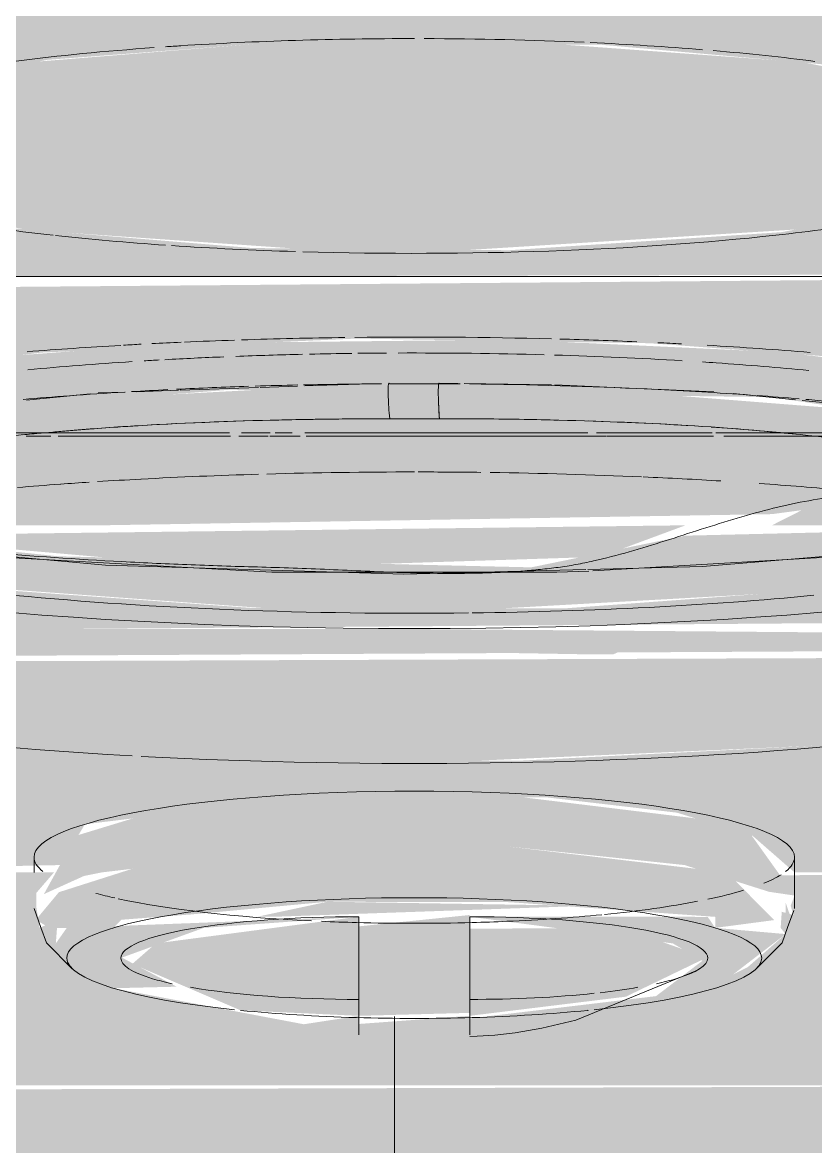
# Model space of a CAD drawing. Header units: millimetres. Extents: x 91786 to 132940, y -1987 to 10096.
# Drawn here: x 121218.51 to 121237.12, y 496.95 to 523.31 of the extents above; entities that cross this region are included whole.
import ezdxf

# ---------------------------------------------------------------- set-up
doc = ezdxf.new("R2010")
doc.units = ezdxf.units.MM
doc.linetypes.add('50_ШТРИХ_ш4_п2_', pattern=[150, 100, -50])
for name, color, linetype, lineweight in [('0-1', 7, 'Continuous', 9), ('A-DETL-2', 7, '50_ШТРИХ_ш4_п2_', 9), ('P-SANR-FIXT', 7, 'Continuous', 9)]:
    doc.layers.add(name, color=color, linetype=linetype, lineweight=lineweight)
doc.layers.add('0-2', color=7, linetype='Continuous', lineweight=9, transparency=0.7)

# ---------------------------------------------------------------- blocks, each defined once
blk = doc.blocks.new('смеситель для раковины - Default-V45-Развертка 1_66-3')
at = {"layer": '0-2'}
h = blk.add_hatch(color=256, dxfattribs=at)
h.paths.add_polyline_path([(-95639.153, 513.255), (-95639.07, 513.586), (-95639.154, 513.272)])
h.paths.add_polyline_path([(-95679.619, 513.513), (-95679.524, 513.838), (-95679.633, 513.654)])
h.paths.add_polyline_path([(-95679.296, 513.703), (-95679.58, 514.511), (-95679.471, 513.819), (-95679.301, 513.706)])
h.paths.add_polyline_path([(-95639.529, 513.736), (-95638.878, 514.747), (-95638.905, 514.907), (-95639.489, 514.416), (-95639.522, 513.847)])
h.paths.add_polyline_path([(-95679.967, 513.863), (-95680.192, 514.298), (-95679.984, 513.884)])
h.paths.add_polyline_path([(-95679.934, 514.127), (-95679.984, 514.587), (-95680.27, 514.41), (-95679.984, 514.16)])
h.paths.add_polyline_path([(-95679.87, 514.646), (-95679.984, 514.876), (-95679.984, 514.707)])
h.paths.add_polyline_path([(-95639.886, 514.709), (-95638.897, 515.835), (-95639.547, 536.962), (-95639.833, 540.343), (-95661.821, 540.57), (-95679.496, 540.218), (-95680.27, 515.326), (-95679.785, 515.276), (-95679.519, 515.697), (-95679.268, 517.323), (-95676.468, 517.609), (-95674.842, 520.41), (-95673.445, 521.431), (-95668.194, 522.43), (-95663.272, 522.806), (-95655.206, 522.783), (-95650.07, 522.33), (-95646.986, 521.742), (-95645.101, 521.047), (-95643.9, 519.727), (-95642.26, 517.323), (-95639.906, 517.181), (-95639.886, 514.747)])
h.paths.add_polyline_path([(-95678.737, 520.183), (-95678.814, 521.313), (-95678.646, 521.12), (-95678.732, 520.235)])
h.paths.add_polyline_path([(-95678.515, 520.44), (-95678.487, 521.554), (-95678.354, 521.31), (-95678.499, 520.531)])
for points in [[(-95659.587, 517.892), (-95650.097, 518.486), (-95647.015, 519.07), (-95645.009, 519.849), (-95644.424, 520.485), (-95646.025, 521.504), (-95650.492, 522.376), (-95656.743, 522.834), (-95663.272, 522.806), (-95668.979, 522.344), (-95672.092, 521.766), (-95673.963, 521.139), (-95674.632, 520.235), (-95673.1, 519.302), (-95668.661, 518.44), (-95661.812, 517.965), (-95660.781, 517.931)], [(-95676.452, 517.323), (-95642.611, 517.409), (-95644.333, 520.41), (-95646.094, 519.298), (-95650.983, 518.388), (-95657.363, 517.965), (-95663.385, 518.016), (-95669.078, 518.486), (-95672.452, 519.142), (-95674.113, 519.804), (-95674.983, 520.187), (-95676.588, 517.323)], [(-95677.738, 514.079), (-95674.498, 514.829), (-95668.321, 515.566), (-95660.964, 515.893), (-95654.052, 515.784), (-95648.654, 515.382), (-95643.985, 514.715), (-95641.531, 514.52), (-95642.308, 516.782), (-95642.881, 517.323), (-95676.742, 517.041), (-95677.644, 514.52), (-95677.731, 514.113)], [(-95678.009, 512.817), (-95672.127, 514.046), (-95663.925, 514.694), (-95651.209, 514.52), (-95643.099, 513.309), (-95641.228, 513.106), (-95641.707, 514.166), (-95644.257, 514.76), (-95650.949, 515.574), (-95657.251, 515.868), (-95665.038, 515.786), (-95670.682, 515.368), (-95675.335, 514.691), (-95677.753, 514.013), (-95677.985, 512.929)], [(-95666.912, 511.515), (-95651.201, 511.777), (-95648.785, 512.098), (-95643.665, 511.701), (-95641.113, 512.571), (-95641.478, 512.901), (-95647.127, 514.057), (-95655.214, 514.694), (-95663.164, 514.698), (-95669.258, 514.373), (-95676.072, 513.308), (-95678.077, 512.504), (-95677.162, 512.073), (-95673.503, 511.515), (-95666.952, 511.515)], [(-95667.661, 509.085), (-95644.36, 509.263), (-95644.216, 509.377), (-95642.26, 509.545), (-95642.26, 509.745), (-95641.099, 509.745), (-95641.099, 510.25), (-95639.835, 510.526), (-95639.62, 510.526), (-95639.457, 510.624), (-95639.689, 511.515), (-95642.8, 511.263), (-95648.559, 510.12), (-95656.05, 509.568), (-95663.398, 509.577), (-95669.952, 510.047), (-95674.767, 510.866), (-95678.033, 511.515), (-95679.708, 511.259), (-95679.49, 510.501), (-95678.868, 510.3), (-95677.82, 510.034), (-95675.191, 509.221), (-95674.26, 509.085), (-95668.786, 509.085)], [(-95659.587, 509.452), (-95649.513, 510.015), (-95644.51, 510.841), (-95642.944, 511.515), (-95653.229, 511.272), (-95656.848, 510.529), (-95667.941, 510.788), (-95672.986, 511.314), (-95676.885, 511.515), (-95676.375, 511.263), (-95670.615, 510.12), (-95662.966, 509.563), (-95662.233, 509.539)], [(-95662.958, 510.529), (-95655.224, 510.776), (-95653.229, 511.515), (-95672.661, 511.273), (-95666, 510.687), (-95662.966, 510.529)], [(-95654.928, 508.487), (-95654.75, 508.565), (-95647.391, 508.823), (-95647.391, 508.983), (-95659.87, 509.085), (-95671.784, 509.085), (-95671.784, 508.769), (-95655.523, 508.489)], [(-95676.375, 503.376), (-95667.894, 503.548), (-95667.316, 504.505), (-95661.821, 505.176), (-95656.477, 505.135), (-95653.432, 504.777), (-95651.657, 504.236), (-95650.671, 503.376), (-95639.717, 503.376), (-95639.853, 508.291), (-95643.23, 507.268), (-95650.167, 506.349), (-95657.174, 505.993), (-95662.833, 506.014), (-95670.835, 506.503), (-95674.26, 506.99), (-95678.076, 507.888), (-95679.366, 508.264), (-95679.357, 503.376)], [(-95650.671, 502.833), (-95651.866, 504.505), (-95657.361, 505.176), (-95661.821, 505.176), (-95665.75, 504.777), (-95667.524, 504.236), (-95668.279, 502.867), (-95667.338, 503.293), (-95666.921, 503.376), (-95661.821, 503.979), (-95657.352, 503.979), (-95653.251, 503.548), (-95651.268, 502.921)], [(-95639.483, 498.38), (-95639.81, 503.376), (-95651.08, 503.308), (-95650.671, 502.833), (-95650.762, 502.593), (-95650.697, 502.377), (-95650.971, 502.452), (-95650.997, 502.075), (-95650.88, 501.93), (-95651.767, 501.156), (-95652.873, 500.6), (-95658.291, 499.952), (-95658.291, 500.013), (-95660.891, 499.822), (-95660.891, 499.571), (-95666.649, 500.66), (-95668, 501.711), (-95667.956, 502.266), (-95668.38, 502.075), (-95668.457, 502.568), (-95668.457, 502.895), (-95668.042, 503.376), (-95679.457, 503.376), (-95679.536, 498.38), (-95639.53, 498.38)], [(-95662.839, 502.337), (-95655.523, 502.593), (-95661.628, 502.688), (-95663.27, 502.337)], [(-95659.587, 458.989), (-95657.584, 458.989), (-95652.463, 474.138), (-95643.675, 491.553), (-95639.53, 498.288), (-95639.624, 498.38), (-95679.629, 498.257), (-95677.251, 494.191), (-95674.461, 489.566), (-95666.008, 472.723), (-95661.388, 458.989), (-95660.056, 458.989)]]:
    blk.add_hatch(color=256, dxfattribs=at).paths.add_polyline_path(points)
h = blk.add_hatch(color=256, dxfattribs=at)
h.paths.add_polyline_path([(-95644.899, 511.515), (-95641.943, 511.803), (-95642.046, 512.065), (-95644.954, 511.609), (-95650.188, 512.029), (-95651.201, 511.515), (-95645.672, 511.515)])
h.paths.add_polyline_path([(-95674.665, 511.515), (-95675.454, 511.689), (-95677.232, 511.803), (-95676.545, 511.515), (-95674.682, 511.515)])
h.paths.add_polyline_path([(-95641.471, 512.195), (-95640.665, 512.511), (-95641.098, 512.504), (-95641.437, 512.223)])
h.paths.add_polyline_path([(-95677.704, 512.195), (-95678.514, 512.511), (-95678.539, 512.382), (-95677.795, 512.215)])
h = blk.add_hatch(color=256, dxfattribs=at)
h.paths.add_polyline_path([(-95659.587, 505.93), (-95650.167, 506.349), (-95644.915, 506.99), (-95641.099, 507.888), (-95639.853, 508.438), (-95679.322, 508.291), (-95676.375, 507.339), (-95668.786, 506.331), (-95662.833, 506.014)])
h.paths.add_polyline_path([(-95639.805, 508.438), (-95639.539, 508.618), (-95639.767, 510.526), (-95639.831, 510.241), (-95639.805, 508.439)])
h.paths.add_polyline_path([(-95639.469, 508.69), (-95639.375, 509.161), (-95639.091, 509.098), (-95639.072, 509.371), (-95639.365, 511.962), (-95639.47, 511.454), (-95639.47, 508.77)])
h.paths.add_polyline_path([(-95679.789, 510.246), (-95679.854, 512.008), (-95680.019, 512.02), (-95679.814, 510.28)])
h = blk.add_hatch(color=256, dxfattribs=at)
h.paths.add_polyline_path([(-95679.426, 508.4), (-95639.808, 508.615), (-95639.902, 510.374), (-95641.099, 510.25), (-95641.099, 509.745), (-95643.23, 509.519), (-95643.23, 509.377), (-95644.915, 509.093), (-95644.915, 509.085), (-95648.767, 508.823), (-95648.846, 508.77), (-95671.784, 508.769), (-95671.784, 509.085), (-95675.871, 509.201), (-95679.642, 510.561), (-95679.675, 509.955), (-95679.463, 508.438)])
h.paths.add_polyline_path([(-95639.539, 508.618), (-95639.471, 509.093), (-95639.732, 510.526), (-95639.723, 510.292), (-95639.535, 508.77)])
h = blk.add_hatch(color=256, dxfattribs=at)
h.paths.add_polyline_path([(-95667.845, 501.93), (-95666.649, 502.075), (-95666.463, 502.266), (-95664.838, 502.389), (-95661.628, 502.688), (-95657.352, 502.678), (-95652.533, 502.334), (-95652.533, 502.075), (-95651.145, 502.258), (-95652.26, 503.376), (-95657.361, 503.979), (-95661.859, 503.977), (-95665.931, 503.548), (-95667.927, 502.912), (-95668.466, 502.266), (-95668.152, 502.075), (-95667.743, 502.075)])
h.paths.add_polyline_path([(-95650.724, 502.216), (-95650.88, 502.669), (-95650.88, 502.366)])
h = blk.add_hatch(color=256, dxfattribs=at)
h.paths.add_polyline_path([(-95658.291, 502.337), (-95653.527, 501.711), (-95652.831, 501.304), (-95654.016, 500.402), (-95652.533, 500.66), (-95650.88, 501.93), (-95652.533, 502.075), (-95652.708, 502.334), (-95658.109, 502.337)])
h.paths.add_polyline_path([(-95660.891, 502.337), (-95667.741, 502.075), (-95668, 501.711), (-95667.992, 501.615), (-95666.649, 500.66), (-95665.166, 500.696), (-95666.449, 501.378), (-95664.531, 502.075), (-95661.694, 502.279)])
h.paths.add_polyline_path([(-95660.891, 500.013), (-95658.291, 500.082), (-95658.291, 502.377), (-95660.891, 502.111), (-95660.891, 500.043)])
h.paths.add_polyline_path([(-95660.891, 499.571), (-95660.891, 500.013), (-95662.349, 499.79), (-95661.891, 499.721)])
h.paths.add_polyline_path([(-95658.291, 499.571), (-95656.833, 500.08), (-95658.291, 499.892), (-95658.291, 499.66)])
h = blk.add_hatch(color=256, dxfattribs=at)
h.paths.add_polyline_path([(-95658.291, 500.013), (-95654.628, 500.462), (-95652.733, 501.378), (-95654.725, 502.08), (-95658.291, 502.053), (-95658.291, 500.043)])
h.paths.add_polyline_path([(-95660.891, 500.013), (-95660.891, 502.337), (-95665.654, 501.711), (-95666.206, 501.23), (-95663.666, 500.142), (-95661.549, 500.043)])
at = {"layer": '0-1'}
for p, q in [((-95639.908, 517.35), (-95679.268, 517.35)), ((-95662.327, 514.776), (-95663.209, 514.746)), ((-95660.357, 514.842), (-95662.155, 514.782)), ((-95658.572, 514.842), (-95659.009, 514.848)), ((-95656.371, 514.809), (-95658.418, 514.839)), ((-95654.024, 514.709), (-95656.294, 514.806)), ((-95667.197, 514.599), (-95668.687, 514.453)), ((-95666.374, 514.639), (-95667.007, 514.618)), ((-95665.121, 514.682), (-95666.114, 514.648)), ((-95663.249, 514.745), (-95665.081, 514.683)), ((-95652.562, 514.647), (-95653.971, 514.707)), ((-95650.645, 514.457), (-95652.113, 514.603)), ((-95647.075, 514.103), (-95650.496, 514.443)), ((-95668.511, 503.731), (-95668.511, 503.376)), ((-95650.671, 502.533), (-95650.671, 503.731)), ((-95668.349, 502.081), (-95668.511, 502.533)), ((-95650.833, 502.081), (-95650.688, 502.485))]:
    blk.add_line(p, q, dxfattribs=at)
at = {"layer": '0-1', "flags": 128}
for points in [[(-95679.306, 512.695), (-95678.852, 512.428), (-95676.431, 511.751), (-95672.443, 511.086), (-95666.832, 510.58), (-95659.834, 510.366), (-95655.567, 510.479)], [(-95655.523, 510.48), (-95652.832, 510.552), (-95647.541, 510.989), (-95645.798, 511.211)], [(-95667.613, 501.118), (-95668.222, 501.726), (-95668.349, 502.081)], [(-95651.568, 501.118), (-95650.96, 501.726), (-95650.833, 502.081)], [(-95652.961, 501.079), (-95655.802, 499.911), (-95656.6, 499.72), (-95657.226, 499.612), (-95657.7, 499.557), (-95658.117, 499.533), (-95658.291, 499.53)]]:
    blk.add_lwpolyline(points, dxfattribs=at)
at = {"layer": 'P-SANR-FIXT'}
for p, q in [((-95658.999, 514.834), (-95660.17, 514.834)), ((-95660.154, 514.013), (-95659.931, 514.014)), ((-95659.931, 514.014), (-95659.701, 514.014)), ((-95659.701, 514.014), (-95659.471, 514.014)), ((-95663.923, 513.684), (-95672.57, 513.684)), ((-95668.692, 513.603), (-95668.12, 513.603)), ((-95667.944, 513.603), (-95663.899, 513.603)), ((-95663.705, 513.603), (-95663.021, 513.603)), ((-95662.974, 513.684), (-95663.647, 513.684)), ((-95662.977, 513.603), (-95662.265, 513.603)), ((-95662.455, 513.684), (-95662.854, 513.684)), ((-95655.523, 513.684), (-95662.155, 513.684)), ((-95662.127, 513.603), (-95655.523, 513.603)), ((-95655.51, 513.603), (-95655.079, 513.603)), ((-95652.607, 513.684), (-95655.315, 513.684)), ((-95655.063, 513.603), (-95652.57, 513.603)), ((-95649.626, 513.684), (-95652.519, 513.684)), ((-95652.33, 513.603), (-95649.402, 513.603)), ((-95660.891, 500.669), (-95660.891, 502.337)), ((-95660.891, 502.337), (-95660.891, 499.571)), ((-95658.291, 499.571), (-95658.291, 502.337)), ((-95658.291, 502.337), (-95658.291, 500.669)), ((-95660.891, 500.03), (-95660.891, 500.398)), ((-95658.291, 500.398), (-95658.291, 500.03)), ((-95655.522, 500.141), (-95655.516, 500.142)), ((-95660.891, 499.665), (-95660.891, 499.953)), ((-95658.291, 499.953), (-95658.291, 499.665)), ((-95660.891, 499.571), (-95660.891, 499.665)), ((-95658.291, 499.665), (-95658.291, 499.571))]:
    blk.add_line(p, q, dxfattribs=at)
at = {"layer": 'P-SANR-FIXT', "flags": 128}
for points in [[(-95659.471, 514.014), (-95659.24, 514.014), (-95659.017, 514.013)], [(-95679.558, 512.766), (-95678.488, 512.33), (-95674.655, 511.425), (-95669.28, 510.768), (-95662.931, 510.42), (-95656.244, 510.42), (-95655.494, 510.443)], [(-95655.403, 510.446), (-95649.894, 510.768), (-95644.52, 511.425), (-95640.687, 512.33), (-95639.612, 512.768)]]:
    blk.add_lwpolyline(points, dxfattribs=at)
at = {"layer": 'P-SANR-FIXT'}
for centre, major_axis, ratio, start_param, end_param in [((-95659.587, 520.41), (15.255, 0), 0.165048, 1.98277, 2.230182), ((-95659.587, 520.41), (15.255, 0), 0.165048, 1.938249, 1.963495), ((-95659.587, 520.41), (-15.255, 0), 0.165048, 4.712389, 5.079841), ((-95659.587, 520.41), (15.255, 0), 0.165048, 1.306988, 1.555858), ((-95659.587, 520.41), (15.255, 0), 0.165048, 1.111867, 1.29739), ((-95659.587, 520.41), (15.255, 0), 0.165048, 0.907551, 1.093304), ((-95659.587, 520.41), (15.255, 0), 0.165048, 3.939403, 4.12334), ((-95659.587, 520.41), (15.255, 0), 0.165048, 5.301438, 5.497787), ((-95659.587, 520.41), (15.255, 0), 0.165048, 4.127515, 4.31969), ((-95659.587, 520.41), (15.255, 0), 0.165048, 4.5397, 5.301398), ((-95659.587, 520.41), (15.255, 0), 0.165048, 4.329723, 4.528384), ((-95659.587, 512.511), (20.75, 0), 0.164722, 1.775703, 1.833915), ((-95659.587, 512.511), (20.75, 0), 0.164722, 1.649579, 1.767509), ((-95659.587, 512.511), (20.75, 0), 0.164722, 1.415421, 1.63825), ((-95659.587, 512.511), (20.75, 0), 0.164722, 1.316847, 1.405769), ((-95659.587, 512.511), (20.75, 0), 0.164722, 1.909352, 2.023825), ((-95659.587, 512.511), (20.75, 0), 0.164722, 1.884956, 1.906037), ((-95659.587, 512.511), (20.75, 0), 0.164722, 1.837824, 1.87226), ((-95659.587, 512.504), (18.489, 0), 0.165048, 1.606266, 1.642818), ((-95659.587, 512.504), (18.489, 0), 0.165048, 1.405496, 1.591612), ((-95659.587, 512.511), (20.75, 0), 0.164722, 1.263988, 1.29194), ((-95659.587, 512.511), (20.75, 0), 0.164722, 1.107088, 1.233615), ((-95659.587, 512.504), (18.489, 0), 0.165048, 1.937067, 2.083632), ((-95659.587, 512.504), (18.489, 0), 0.165048, 1.90047, 1.920975), ((-95659.587, 512.504), (18.489, 0), 0.165048, 1.815187, 1.892832), ((-95659.587, 512.504), (18.489, 0), 0.165048, 1.713277, 1.7996), ((-95659.587, 512.504), (18.489, 0), 0.165048, 1.650132, 1.704284), ((-95659.587, 512.504), (18.489, 0), 0.165048, 1.224222, 1.392197), ((-95659.587, 512.504), (18.489, 0), 0.165048, 1.178097, 1.196789), ((-95659.587, 512.504), (18.489, 0), 0.165048, 1.046694, 1.178097), ((-95659.587, 509.348), (20.75, 0), 0.164722, 1.747924, 1.884956), ((-95659.587, 509.348), (20.75, 0), 0.164722, 1.570796, 1.738521), ((-95659.587, 509.348), (20.75, 0), 0.164722, 1.495724, 1.566732), ((-95659.587, 509.348), (20.75, 0), 0.164722, 1.311165, 1.485095), ((-95659.587, 509.348), (20.75, 0), 0.164722, 1.21704, 1.309273), ((-95659.587, 509.348), (20.75, 0), 0.164722, 1.98256, 2.036301), ((-95659.587, 509.348), (20.75, 0), 0.164722, 1.947174, 1.982135), ((-95659.587, 509.348), (20.75, 0), 0.164722, 1.885205, 1.9374), ((-95659.587, 509.348), (20.75, 0), 0.164722, 1.065551, 1.170557), ((-95659.587, 512.511), (20.75, 0), 0.164722, 3.455752, 5.969026), ((-95659.587, 512.504), (18.489, 0), 0.165048, 4.181398, 4.781106), ((-95659.587, 512.504), (18.489, 0), 0.165048, 4.785617, 5.243649), ((-95659.587, 509.348), (20.75, 0), 0.164722, 3.455752, 4.387641), ((-95659.587, 509.348), (20.75, 0), 0.164722, 4.39823, 5.969026), ((-95659.591, 503.731), (-8.92, 0), 0.173648, 3.141593, 6.283185), ((-95659.591, 503.731), (8.92, 0), 0.173648, 3.141593, 3.359174), ((-95659.591, 503.731), (8.92, 0), 0.173648, 6.065604, 6.283185), ((-95659.591, 503.731), (8.92, 0), 0.173648, 5.878445, 6.015797), ((-95659.591, 501.367), (8.15, 0), 0.173648, 0.802094, 2.339499), ((-95659.591, 503.731), (8.92, 0), 0.173648, 5.594472, 5.759587), ((-95659.591, 503.731), (8.92, 0), 0.173648, 3.719792, 3.80559), ((-95659.591, 503.731), (8.92, 0), 0.173648, 3.819857, 4.438472), ((-95659.591, 503.731), (8.92, 0), 0.173648, 5.235988, 5.552838), ((-95659.591, 501.367), (8.15, 0), 0.173648, 2.339499, 3.141593), ((-95659.591, 503.731), (8.92, 0), 0.173648, 4.958524, 5.228212), ((-95659.591, 501.367), (8.15, 0), 0.173648, 0, 0.802094), ((-95660.891, 501.367), (5.583, 0), 0.173648, 1.570796, 3.141593), ((-95659.591, 503.731), (8.92, 0), 0.173648, 4.466254, 4.559771), ((-95659.591, 503.731), (8.92, 0), 0.173648, 4.559771, 4.865007), ((-95658.291, 501.367), (-5.583, 0), 0.173648, 3.141593, 4.712389), ((-95659.591, 503.731), (8.92, 0), 0.173648, 4.865007, 4.958524), ((-95659.591, 501.367), (-8.15, 0), 0.173648, 0, 1.026696), ((-95660.891, 501.367), (5.583, 0), 0.173648, 3.141593, 3.664229), ((-95659.591, 501.367), (8.15, 0), 0.173648, 5.25649, 6.283185), ((-95658.291, 501.367), (5.583, 0), 0.173648, 5.760549, 6.283185), ((-95660.891, 501.367), (5.583, 0), 0.173648, 3.664229, 3.810371), ((-95658.291, 501.367), (5.583, 0), 0.173648, 5.614407, 5.760549), ((-95660.891, 501.367), (5.583, 0), 0.173648, 3.926991, 4.712389), ((-95658.291, 501.367), (5.583, 0), 0.173648, 4.712389, 5.263017), ((-95658.291, 501.367), (5.583, 0), 0.173648, 5.292148, 5.497787), ((-95659.591, 501.367), (8.15, 0), 0.173648, 4.18879, 4.545351), ((-95659.591, 501.367), (8.15, 0), 0.173648, 4.879427, 5.235043), ((-95659.591, 501.367), (8.15, 0), 0.173648, 4.545351, 4.879427)]:
    blk.add_ellipse(centre, major_axis=major_axis, ratio=ratio, start_param=start_param, end_param=end_param, dxfattribs=at)
for points in [[(-95663.479, 514.774), (-95664.052, 514.755), (-95664.614, 514.733), (-95665.167, 514.706)], [(-95662.325, 514.805), (-95662.661, 514.798), (-95662.994, 514.789), (-95663.323, 514.779)], [(-95660.359, 514.833), (-95660.98, 514.829), (-95661.589, 514.821), (-95662.188, 514.808)], [(-95660.204, 514.699), (-95660.204, 514.749), (-95660.202, 514.787), (-95660.198, 514.812)], [(-95660.198, 514.812), (-95660.194, 514.836), (-95660.189, 514.848), (-95660.183, 514.848)], [(-95660.183, 514.848), (-95660.179, 514.848), (-95660.175, 514.843), (-95660.17, 514.834)], [(-95659.009, 514.848), (-95659.006, 514.848), (-95659.003, 514.844), (-95658.999, 514.834)], [(-95658.518, 514.831), (-95658.678, 514.832), (-95658.838, 514.833), (-95658.999, 514.834)], [(-95654.13, 514.712), (-95655.464, 514.775), (-95656.85, 514.814), (-95658.296, 514.829)], [(-95665.375, 514.696), (-95665.66, 514.682), (-95665.942, 514.666), (-95666.221, 514.65)], [(-95660.201, 514.517), (-95660.204, 514.588), (-95660.205, 514.649), (-95660.204, 514.699)], [(-95660.189, 514.282), (-95660.195, 514.367), (-95660.199, 514.447), (-95660.201, 514.517)], [(-95659.015, 514.218), (-95659.02, 514.328), (-95659.024, 514.43), (-95659.026, 514.518)], [(-95651.702, 514.569), (-95652.457, 514.623), (-95653.228, 514.669), (-95654.017, 514.707)], [(-95650.566, 514.481), (-95650.89, 514.508), (-95651.216, 514.534), (-95651.545, 514.558)], [(-95660.168, 514.013), (-95660.176, 514.106), (-95660.183, 514.197), (-95660.189, 514.282)], [(-95666.071, 513.85), (-95664.893, 513.922), (-95663.681, 513.967), (-95662.467, 513.991)], [(-95662.169, 513.996), (-95661.496, 514.008), (-95660.822, 514.013), (-95660.154, 514.013)], [(-95659.017, 514.013), (-95658.391, 514.015), (-95657.761, 514.01), (-95657.131, 514)], [(-95659.003, 514.013), (-95659.008, 514.083), (-95659.012, 514.152), (-95659.015, 514.218)], [(-95657.013, 513.998), (-95656.748, 513.993), (-95656.482, 513.988), (-95656.217, 513.981)], [(-95655.99, 513.975), (-95655.927, 513.973), (-95655.863, 513.972), (-95655.799, 513.97)], [(-95668.023, 513.706), (-95667.538, 513.748), (-95667.044, 513.787), (-95666.543, 513.82)], [(-95666.543, 513.82), (-95666.388, 513.831), (-95666.232, 513.841), (-95666.076, 513.85)], [(-95655.498, 513.961), (-95654.603, 513.932), (-95653.715, 513.892), (-95652.846, 513.835)], [(-95652.628, 513.82), (-95651.951, 513.774), (-95651.286, 513.716), (-95650.638, 513.652)], [(-95668.778, 513.637), (-95668.635, 513.651), (-95668.491, 513.664), (-95668.347, 513.677)]]:
    blk.add_open_spline(points, degree=3, dxfattribs=at)
for points, knots in [([(-95660.168, 514.013), (-95660.185, 514.2), (-95660.202, 514.464), (-95660.206, 514.711), (-95660.198, 514.844), (-95660.183, 514.859), (-95660.17, 514.834)], [0, 0, 0, 0, 0.363636, 0.545455, 0.727273, 1, 1, 1, 1]), ([(-95660.201, 514.517), (-95660.204, 514.588), (-95660.206, 514.711), (-95660.198, 514.844), (-95660.183, 514.859), (-95660.17, 514.834)], [0.3636364, 0.3636364, 0.3636364, 0.3636364, 0.5454545, 0.7272727, 1, 1, 1, 1]), ([(-95660.168, 514.013), (-95660.185, 514.2), (-95660.202, 514.464), (-95660.206, 514.711), (-95660.198, 514.844), (-95660.183, 514.859), (-95660.17, 514.834)], [0, 0, 0, 0, 0.363636, 0.545455, 0.727273, 1, 1, 1, 1]), ([(-95659.026, 514.518), (-95659.028, 514.588), (-95659.029, 514.712), (-95659.021, 514.845), (-95659.009, 514.859), (-95658.999, 514.834)], [0.3636364, 0.3636364, 0.3636364, 0.3636364, 0.5454545, 0.7272727, 1, 1, 1, 1]), ([(-95659.003, 514.013), (-95659.015, 514.2), (-95659.027, 514.465), (-95659.029, 514.712), (-95659.021, 514.845), (-95659.009, 514.859), (-95658.999, 514.834)], [0, 0, 0, 0, 0.363636, 0.545455, 0.727273, 1, 1, 1, 1]), ([(-95659.003, 514.013), (-95659.015, 514.2), (-95659.027, 514.465), (-95659.029, 514.712), (-95659.021, 514.845), (-95659.009, 514.859), (-95658.999, 514.834)], [0, 0, 0, 0, 0.363636, 0.545455, 0.727273, 1, 1, 1, 1]), ([(-95659.003, 514.013), (-95659.015, 514.2), (-95659.027, 514.465), (-95659.029, 514.712), (-95659.021, 514.845), (-95659.009, 514.859), (-95658.999, 514.834)], [0, 0, 0, 0, 0.363636, 0.545455, 0.727273, 1, 1, 1, 1]), ([(-95659.026, 514.518), (-95659.028, 514.588), (-95659.029, 514.712), (-95659.022, 514.823), (-95659.014, 514.848), (-95659.009, 514.848)], [0.3636364, 0.3636364, 0.3636364, 0.3636364, 0.5454545, 0.7272727, 0.8953613, 0.8953613, 0.8953613, 0.8953613]), ([(-95666.381, 514.64), (-95666.82, 514.614), (-95667.624, 514.56), (-95668.408, 514.497), (-95668.766, 514.467)], [0.20399517, 0.20399517, 0.20399517, 0.20399517, 0.25, 0.28937117, 0.28937117, 0.28937117, 0.28937117]), ([(-95646.936, 514.099), (-95647.337, 514.152), (-95648.277, 514.265), (-95649.46, 514.384), (-95650.217, 514.451), (-95650.409, 514.468)], [0.575561, 0.575561, 0.575561, 0.575561, 0.625, 0.6875, 0.7087172, 0.7087172, 0.7087172, 0.7087172]), ([(-95680.698, 510.543), (-95680.699, 510.7), (-95680.539, 511.029), (-95679.787, 511.538), (-95678.545, 512.087), (-95676.288, 512.771), (-95672.516, 513.234), (-95666.66, 513.905), (-95662.289, 514.013), (-95660.154, 514.013)], [0, 0, 0, 0, 0.1, 0.2, 0.3, 0.4, 0.6, 0.8, 1, 1, 1, 1]), ([(-95659.017, 514.013), (-95657.95, 514.016), (-95655.793, 513.986), (-95652.598, 513.845), (-95649.582, 513.557), (-95646.821, 513.198), (-95644.391, 512.962), (-95642.318, 512.669), (-95640.907, 512.195), (-95640.004, 511.79), (-95639.444, 511.506), (-95639.006, 511.249), (-95638.59, 510.914), (-95638.47, 510.684), (-95638.471, 510.543)], [0, 0, 0, 0, 0.1, 0.2, 0.3, 0.4, 0.5, 0.6, 0.7, 0.75, 0.8, 0.85, 0.9, 1, 1, 1, 1]), ([(-95680.57, 513.459), (-95680.27, 513.086), (-95678.96, 512.366), (-95675.701, 511.657), (-95672.287, 511.156), (-95669.405, 510.845), (-95666.799, 510.673), (-95664.896, 510.589), (-95663.793, 510.551), (-95662.96, 510.53), (-95662.119, 510.503), (-95660.989, 510.451), (-95659.572, 510.388), (-95658.166, 510.379), (-95657.189, 510.429), (-95656.633, 510.479), (-95656.216, 510.526), (-95655.8, 510.591), (-95655.245, 510.705), (-95654.271, 510.961), (-95652.864, 511.427), (-95651.161, 511.952), (-95649.504, 512.258), (-95648, 512.175), (-95646.674, 511.898), (-95645.693, 511.657), (-95645.04, 511.56), (-95644.671, 511.535), (-95644.394, 511.535), (-95644.118, 511.551), (-95643.754, 511.583), (-95643.127, 511.671), (-95642.27, 511.863), (-95641.485, 512.095), (-95640.919, 512.278), (-95640.533, 512.405), (-95640.183, 512.527), (-95639.754, 512.696), (-95639.113, 512.999), (-95638.755, 513.273), (-95638.605, 513.459)], [0, 0, 0, 0, 0.111111, 0.222222, 0.277778, 0.333333, 0.388889, 0.416667, 0.430556, 0.444444, 0.458333, 0.472222, 0.5, 0.527778, 0.541667, 0.548611, 0.555556, 0.5625, 0.569444, 0.583333, 0.611111, 0.638889, 0.666667, 0.694444, 0.722222, 0.75, 0.763889, 0.770833, 0.777778, 0.784722, 0.791667, 0.805556, 0.833333, 0.861111, 0.875, 0.888889, 0.902778, 0.916667, 0.944444, 1, 1, 1, 1]), ([(-95680.57, 513.459), (-95680.27, 513.086), (-95678.96, 512.366), (-95675.701, 511.657), (-95672.287, 511.156), (-95669.405, 510.845), (-95666.799, 510.673), (-95664.896, 510.589), (-95663.793, 510.551), (-95662.96, 510.53), (-95662.119, 510.503), (-95660.989, 510.451), (-95659.572, 510.388), (-95658.166, 510.379), (-95657.189, 510.429), (-95656.633, 510.479), (-95656.216, 510.526), (-95655.8, 510.591), (-95655.245, 510.705), (-95654.271, 510.961), (-95652.864, 511.427), (-95651.161, 511.952), (-95649.504, 512.258), (-95648, 512.175), (-95646.674, 511.898), (-95645.693, 511.657), (-95645.04, 511.56), (-95644.671, 511.535), (-95644.394, 511.535), (-95644.118, 511.551), (-95643.754, 511.583), (-95643.127, 511.671), (-95642.27, 511.863), (-95641.485, 512.095), (-95640.919, 512.278), (-95640.533, 512.405), (-95640.183, 512.527), (-95639.754, 512.696), (-95639.113, 512.999), (-95638.755, 513.273), (-95638.605, 513.459)], [0, 0, 0, 0, 0.111111, 0.222222, 0.277778, 0.333333, 0.388889, 0.416667, 0.430556, 0.444444, 0.458333, 0.472222, 0.5, 0.527778, 0.541667, 0.548611, 0.555556, 0.5625, 0.569444, 0.583333, 0.611111, 0.638889, 0.666667, 0.694444, 0.722222, 0.75, 0.763889, 0.770833, 0.777778, 0.784722, 0.791667, 0.805556, 0.833333, 0.861111, 0.875, 0.888889, 0.902778, 0.916667, 0.944444, 1, 1, 1, 1]), ([(-95679.534, 512.751), (-95679.274, 512.631), (-95678.107, 512.18), (-95675.701, 511.657), (-95672.287, 511.156), (-95669.405, 510.845), (-95666.799, 510.673), (-95664.896, 510.589), (-95663.793, 510.551), (-95663.237, 510.537), (-95662.958, 510.529)], [0.0726928, 0.0726928, 0.0726928, 0.0726928, 0.1111111, 0.2222222, 0.2777778, 0.3333333, 0.3888889, 0.4166667, 0.4305556, 0.4444444, 0.4444444, 0.4444444, 0.4444444]), ([(-95656.216, 510.529), (-95656.078, 510.548), (-95655.8, 510.591), (-95655.245, 510.705), (-95654.271, 510.961), (-95652.864, 511.427), (-95651.161, 511.952), (-95649.504, 512.258), (-95648, 512.175), (-95646.674, 511.898), (-95645.693, 511.657), (-95645.04, 511.56), (-95644.671, 511.535), (-95644.394, 511.535), (-95644.118, 511.551), (-95643.754, 511.583), (-95643.127, 511.671), (-95642.27, 511.863), (-95641.485, 512.095), (-95640.919, 512.278), (-95640.533, 512.405), (-95640.183, 512.527), (-95639.884, 512.644), (-95639.71, 512.721), (-95639.636, 512.755)], [0.5555556, 0.5555556, 0.5555556, 0.5555556, 0.5625, 0.5694444, 0.5833333, 0.6111111, 0.6388889, 0.6666667, 0.6944444, 0.7222222, 0.75, 0.7638889, 0.7708333, 0.7777778, 0.7847222, 0.7916667, 0.8055556, 0.8333333, 0.8611111, 0.875, 0.8888889, 0.9027778, 0.9166667, 0.9275586, 0.9275586, 0.9275586, 0.9275586]), ([(-95662.958, 510.529), (-95662.68, 510.521), (-95662.119, 510.503), (-95660.989, 510.451), (-95659.572, 510.388), (-95658.166, 510.379), (-95657.189, 510.429), (-95656.633, 510.479), (-95656.355, 510.511), (-95656.216, 510.529)], [0.4444444, 0.4444444, 0.4444444, 0.4444444, 0.4583333, 0.4722222, 0.5, 0.5277778, 0.5416667, 0.5486111, 0.5555556, 0.5555556, 0.5555556, 0.5555556]), ([(-95679.692, 498.38), (-95679.659, 498.161), (-95679.428, 497.585), (-95678.639, 496.222), (-95677.248, 494.271), (-95675.483, 491.655), (-95673.957, 488.752), (-95672.571, 485.987), (-95671.457, 483.736), (-95670.169, 481.294), (-95668.744, 478.629), (-95667.306, 475.772), (-95665.987, 472.749), (-95664.804, 469.573), (-95663.284, 465.104), (-95662.244, 461.501), (-95661.591, 458.989)], [0, 0, 0, 0, 0.1, 0.2, 0.3, 0.4, 0.5, 0.55, 0.6, 0.65, 0.7, 0.75, 0.8, 0.85, 0.9, 1, 1, 1, 1]), ([(-95657.584, 458.989), (-95656.929, 461.501), (-95655.888, 465.104), (-95654.366, 469.572), (-95653.183, 472.749), (-95651.863, 475.771), (-95650.425, 478.629), (-95649, 481.294), (-95647.713, 483.736), (-95646.599, 485.987), (-95645.212, 488.752), (-95643.687, 491.655), (-95641.92, 494.271), (-95640.53, 496.222), (-95639.743, 497.585), (-95639.515, 498.161), (-95639.483, 498.38)], [0, 0, 0, 0, 0.1, 0.15, 0.2, 0.25, 0.3, 0.35, 0.4, 0.45, 0.5, 0.6, 0.7, 0.8, 0.9, 1, 1, 1, 1])]:
    blk.add_open_spline(points, degree=3, knots=knots, dxfattribs=at)

msp = doc.modelspace()

# ---------------------------------------------------------------- linework, layer by layer
at = {"layer": 'A-DETL-2'}
msp.add_line((121227.241, 1100), (121227.241, 235), dxfattribs=at)

# ---------------------------------------------------------------- block references
at = {"layer": 'P-SANR-FIXT'}
msp.add_blockref('смеситель для раковины - Default-V45-Развертка 1_66-3', (216887.297, 0), dxfattribs=at)

doc.saveas('drawing.dxf')
